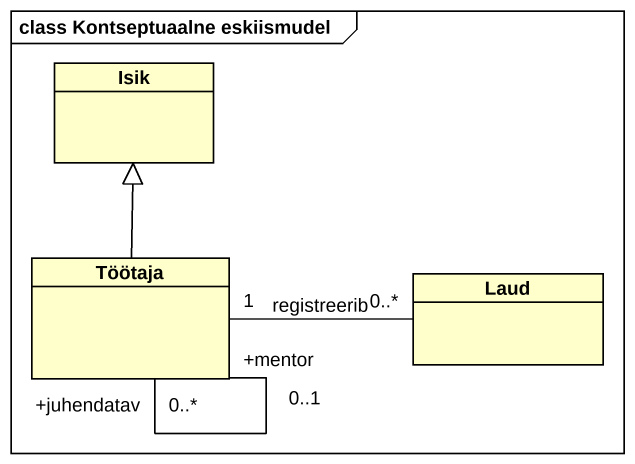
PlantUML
@startuml
mainframe class Kontseptuaalne eskiismudel
hide circle
hide empty members
class Isik
class Töötaja
class Laud
Töötaja -up-|> Isik
Töötaja "+juhendatav\n0..*" -- "+mentor\n0..1" Töötaja
Töötaja "1" -right- "0..*" Laud : registreerib
@enduml
